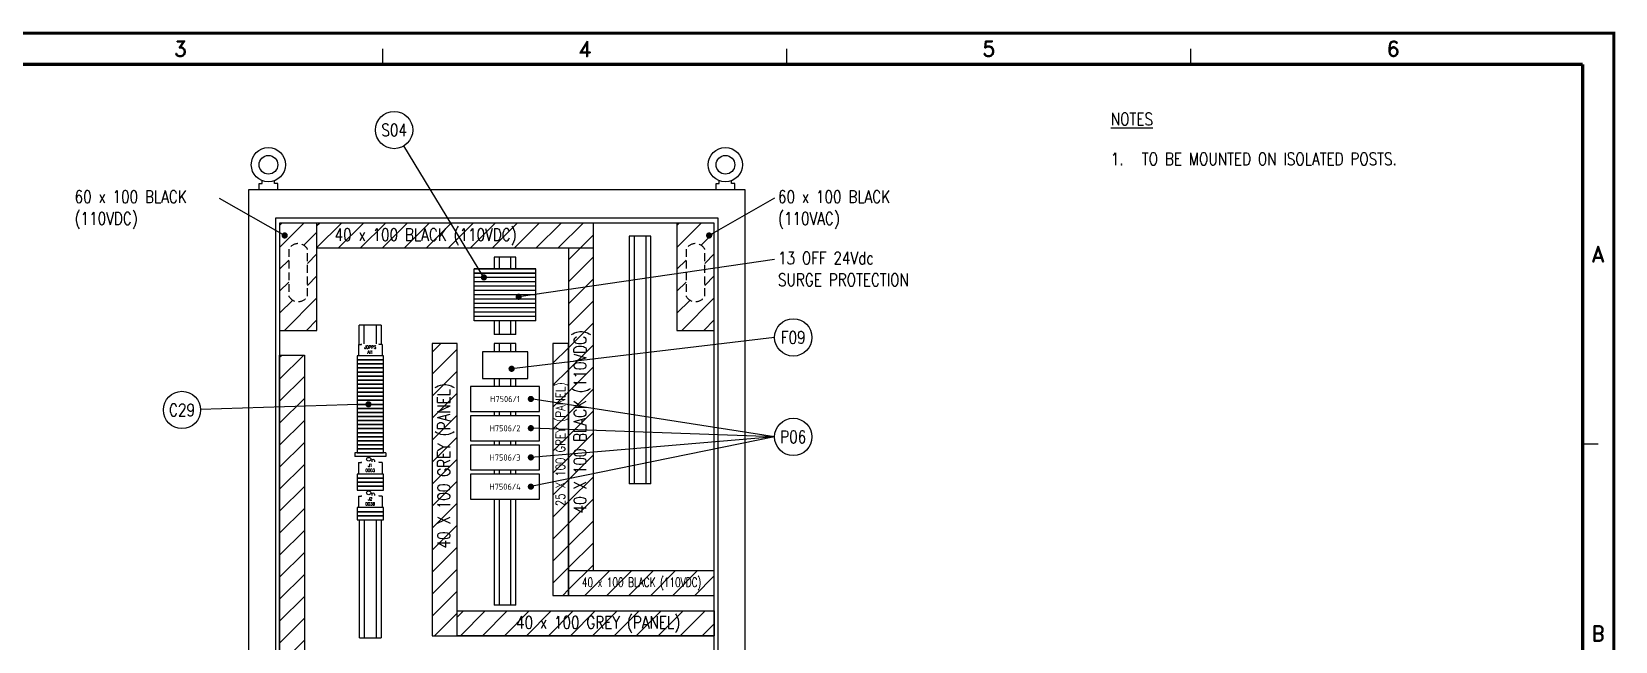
# Model space of a CAD drawing. Extents: x 0 to 4139, y 0 to 2852.
# Drawn here: x 1545 to 4093, y 1872 to 2852 of the extents above; entities that cross this region are included whole.
import ezdxf
from ezdxf.enums import TextEntityAlignment as Align

# ---------------------------------------------------------------- set-up
doc = ezdxf.new("R2010")
doc.units = 0
doc.header["$LTSCALE"] = 10
doc.header["$MEASUREMENT"] = 0
doc.linetypes.add('CONTINU', pattern=[0])
doc.linetypes.add('HIDDEN2', pattern=[0.1875, 0.125, -0.0625])
doc.layers.get('0').update_dxf_attribs({"linetype": 'CONTINUOUS'})
for name, color, linetype in [('01-DRAW', 7, 'CONTINUOUS'), ('01_DRAW', 7, 'CONTINUOUS'), ('03-DIM', 3, 'CONTINUOUS'), ('COL', 2, 'CONTINU'), ('OUTLINE', 7, 'CONTINUOUS'), ('ROW', 2, 'CONTINU'), ('SNA', 2, 'CONTINUOUS'), ('SNA2', 2, 'CONTINUOUS'), ('TEXT', 2, 'CONTINUOUS'), ('UPS', 2, 'CONTINUOUS')]:
    doc.layers.add(name, color=color, linetype=linetype)
doc.styles.add('ISO', font='ISO', dxfattribs={"height": 25})
doc.styles.add('ROMAND', font='ROMAND')
doc.styles.add('ROMANS', font='romans.shx', dxfattribs={"width": 0.8})
doc.styles.add('SYMBOL', font='romans.shx', dxfattribs={"width": 0.8})
pattern_1 = [(45, (-172.727, 0), (-17.67767, 17.67767), [])]
pattern_2 = [(45, (0, 77), (-17.67767, 17.67767), [])]

# ---------------------------------------------------------------- blocks, each defined once
blk = doc.blocks.new('SAKR')
at = {"layer": '01_DRAW'}
blk.add_lwpolyline([(-21, -6.5), (21, -6.5), (21, 0), (-21, 0)], close=True, dxfattribs=at)
blk = doc.blocks.new('SCHT5')
for p, q in [((1, 14.25, 46), (0, 14.25, 46)), ((1, 19.25, 46), (19.5, 19.25, 46)), ((1, 19.25, 46), (1, 14.25, 46)), ((1, -14.25, 46), (0, -14.25, 46)), ((1, -19.25, 46), (1, -14.25, 46)), ((1, -19.25, 46), (19.5, -19.25, 46))]:
    blk.add_line(p, q)
at = {"layer": 'SNA', "style": 'SYMBOL', "width": 0.8}
blk.add_attdef('SNA', text='', height=5, rotation=90, dxfattribs=at).set_placement((5.5, -0.25, 46), align=Align.MIDDLE)
at = {"layer": 'SNA2', "style": 'SYMBOL', "width": 0.8}
blk.add_attdef('SNA2', text='', height=5, rotation=90, dxfattribs=at).set_placement((13.5, -0.25, 46), align=Align.MIDDLE)
blk = doc.blocks.new('TS35RAIL')
for p, q in [((17.5, 0), (-17.5, 0)), ((-17.5, -30), (-17.5, 0)), ((-9.5, -30), (-9.5, 0)), ((9.5, 0), (9.5, -30)), ((17.5, 0), (17.5, -30))]:
    blk.add_line(p, q)
blk = doc.blocks.new('EW35')
for p, q in [((6.5, 6.5, 38), (8.5, 6.5, 38)), ((6.5, 2.5, 38), (8.5, 2.5, 38))]:
    blk.add_line(p, q)
blk.add_arc((6.5, 4.5, 38), 2, 90, 270)
blk.add_ellipse((4.25, -2.5, 38), major_axis=(0, -3.5), ratio=0.8571)
at = {"layer": 'SNA', "style": 'SYMBOL', "width": 0.8}
blk.add_attdef('SNA', text='', height=5, rotation=90, dxfattribs=at).set_placement((4.5, 33.5, 38), align=Align.MIDDLE)
at = {"layer": 'SNA2', "style": 'SYMBOL', "width": 0.8}
blk.add_attdef('SNA2', text='', height=5, rotation=90, dxfattribs=at).set_placement((4.5, 56.5, 38), align=Align.MIDDLE)
blk = doc.blocks.new('SAK2_5')
for p, q in [((25, 0), (-25, 0)), ((-25, 0), (-25, -6)), ((25, 0), (25, -6)), ((25, -6), (-25, -6))]:
    blk.add_line(p, q)
blk = doc.blocks.new('HS-A3-10')
at = {"color": 1}
for p, q in [((2110, 2800), (2110, 2825)), ((2760, 2800), (2760, 2825)), ((3410, 2800), (3410, 2825)), ((4040, 2190), (4065, 2190))]:
    blk.add_line(p, q, dxfattribs=at)
at = {"color": 1, "const_width": 5}
blk.add_lwpolyline([(160, 30), (4090, 30), (4090, 2850), (160, 2850)], close=True, dxfattribs=at)
for points in [[(160, 2800), (4040, 2800)], [(4040, 380), (4040, 2800)]]:
    blk.add_lwpolyline(points, dxfattribs=at)
at = {"color": 2, "style": 'ROMAND'}
for s, p in [('3', (1785, 2825)), ('4', (2435, 2825)), ('5', (3085, 2825)), ('6', (3735, 2825)), ('A', (4065, 2495)), ('B', (4065, 1885))]:
    blk.add_text(s, height=25, dxfattribs=at).set_placement(p, align=Align.MIDDLE)
at = {"layer": 'COL', "style": 'ROMAND', "flags": 9}
for tag, p in [('COL1', (485, 2825)), ('COL2', (1135, 2825)), ('COL3', (1785, 2825)), ('COL4', (2435, 2825)), ('COL5', (3085, 2825)), ('COL6', (3735, 2825))]:
    blk.add_attdef(tag, p, '', height=25, dxfattribs=at)
at = {"layer": 'ROW', "style": 'ROMAND', "flags": 9}
for tag, p in [('ROW1', (4065, 2495)), ('ROW2', (4065, 1885)), ('ROW3', (4065, 1275)), ('ROW4', (4065, 665))]:
    blk.add_attdef(tag, p, '', height=25, dxfattribs=at)
at = {"layer": 'UPS', "color": 3, "style": 'ROMANS', "width": 0.8, "flags": 8}
blk.add_attdef('PROJS->NOMPRO', text='', height=17, rotation=90, dxfattribs=at).set_placement((135, 350), align=Align.MIDDLE_LEFT)
at = {"layer": 'UPS', "style": 'ROMANS', "width": 0.8, "flags": 8}
for tag, height, p in [('PLANOS->VERIF', 25, (2935, 342.5)), ('PLANOS->CANVI1', 25, (1090, 292.5)), ('PLANOS->NCAN1', 25, (1490, 292.5)), ('PLANOS->DCAN1', 25, (2625, 292.5)), ('PLANOS->ORIG', 25, (2935, 292.5)), ('PLANOS->CANVI2', 25, (1090, 242.5)), ('PLANOS->NCAN2', 25, (1490, 242.5)), ('PLANOS->DCAN2', 25, (2625, 242.5)), ('PLANOS->HECHF', 25, (2935, 242.5)), ('PLANOS->CANVI3', 25, (1090, 192.5)), ('PLANOS->NCAN3', 25, (1490, 192.5)), ('PLANOS->DCAN3', 25, (2625, 192.5)), ('PLANOS->HECHD', 25, (2935, 192.5)), ('PLANOS->CANVI4', 25, (1090, 142.5)), ('PLANOS->NCAN4', 25, (1490, 142.5)), ('PLANOS->DCAN4', 25, (2625, 142.5)), ('PLANOS->DATACREA', 25, (2935, 142.5)), ('PLANOS->CANVI5', 25, (1090, 92.5)), ('PLANOS->NCAN5', 25, (1490, 92.5)), ('PLANOS->DCAN5', 25, (2625, 92.5)), ('PLANOS->NR1', 25, (2935, 92.5)), ('PROJS->DESCPRO3', 50, (3455, 55)), ('PLANOS->PLANO', 50, (3785, 55)), ('PLANOS->USER', 50, (4027.5, 55)), ('PLANOS->NR2', 25, (2935, 42.5))]:
    blk.add_attdef(tag, text='', height=height, dxfattribs=at).set_placement(p, align=Align.CENTER)
at = {"layer": 'UPS', "style": 'ROMANS', "width": 3.1263, "flags": 8}
blk.add_attdef('PLANOS->MCAN1', text='', height=25, rotation=0.061173, dxfattribs=at).set_placement((1550, 316.443), (2540, 317.5), align=Align.FIT)
at = {"layer": 'UPS', "style": 'ROMANS', "flags": 8}
for tag, width, p, p2 in [('PLANOS->MCAN2', 3.0574, (1550, 267.5), (2540, 267.5)), ('PLANOS->MCAN3', 3.0574, (1550, 217.5), (2540, 217.5)), ('PLANOS->MCAN4', 3.0462, (1550, 167.5), (2540, 167.5)), ('PLANOS->MCAN5', 3.0574, (1550, 117.5), (2540, 117.5))]:
    blk.add_attdef(tag, text='', height=25, dxfattribs=dict(at, width=width)).set_placement(p, p2, align=Align.FIT)
at = {"layer": 'UPS', "style": 'ROMANS', "width": 0.8, "flags": 8}
blk.add_attdef('PLANOS->DENOM', (3135, 242.5), '', height=25, dxfattribs=at)
at = {"layer": 'UPS', "color": 4, "style": 'ROMANS', "width": 0.8, "flags": 8}
for tag, p in [('PROJS->DESCPRO1', (3030, 192.5)), ('PROJS->DESCPRO2', (3030, 142.5))]:
    blk.add_attdef(tag, p, '', height=25, dxfattribs=at)
at = {"layer": 'UPS', "color": 3, "style": 'ROMANS', "width": 0.8, "flags": 8}
blk.add_attdef('PLANOS->PROTOTIPO', text='', height=17, dxfattribs=at).set_placement((395, 55), align=Align.MIDDLE_LEFT)
at = {"layer": 'UPS', "style": 'ROMANS', "width": 0.8, "flags": 8}
blk.add_attdef('PLANOS->OBS4', text='', height=25, dxfattribs=at).set_placement((1070, 55), align=Align.MIDDLE_LEFT)

msp = doc.modelspace()

# ---------------------------------------------------------------- hatches: boundary and pattern name
at = {"layer": '01-DRAW'}
h = msp.add_hatch(dxfattribs=at)
h.set_pattern_fill('ANSI31', color=3, scale=200, style=0)
h.set_pattern_definition(pattern_1)
h.paths.add_polyline_path([(1944.2, 2544.8), (1944.2, 2529.6), (1950.2, 2526.1, -0.769221), (1954.9, 2524.9, -1.300017), (1950.2, 2526.1), (1944.2, 2529.6), (1944.2, 2372.3), (2004.2, 2372.3), (2004.2, 2544.8)])
edge = h.paths.add_edge_path(flags=16)
edge.add_line((1989, 2427.5), (1989, 2502.8))
edge.add_arc((1974, 2494.8), 17, 28.0725, 151.9275)
edge.add_line((1959, 2502.8), (1959, 2427.5))
edge.add_arc((1974, 2435.5), 17, 208.0725, 331.9275)
h = msp.add_hatch(dxfattribs=at)
h.set_pattern_fill('ANSI31', color=3, scale=200, style=0)
h.set_pattern_definition(pattern_2)
h.paths.add_polyline_path([(2448.9, 2544.8), (2004.2, 2544.8), (2004.2, 2504.8), (2448.9, 2504.8)])
h.paths.add_polyline_path([(2448.9, 1986.4), (2448.9, 2504.8), (2408.9, 2504.8), (2408.9, 1986.4)])
h.paths.add_polyline_path([(2643.2, 1986.4), (2408.9, 1986.4), (2408.9, 1946.4), (2448.9, 1946.4), (2643.2, 1946.4)])
h.paths.add_polyline_path([(2004.7, 2502.8), (2004.7, 2546.7), (2353.3, 2546.7), (2353.3, 2502.8)], flags=9)
h.paths.add_polyline_path([(2450.8, 2050.1), (2407, 2050.1), (2407, 2401), (2450.8, 2401)], flags=9)
h.paths.add_polyline_path([(2411.5, 1949.9), (2411.5, 1982.8), (2641.5, 1982.8), (2641.5, 1949.9)], flags=24)
h = msp.add_hatch(dxfattribs=at)
h.set_pattern_fill('ANSI31', color=3, scale=200, style=0)
h.set_pattern_definition([(45, (466.273, 0), (-17.67767, 17.67767), [])])
h.paths.add_polyline_path([(2583.2, 2544.8), (2583.2, 2529.6), (2589.2, 2526.1, -0.769221), (2593.9, 2524.9, -1), (2588.9, 2524.9, -0.130441), (2589.2, 2526.1), (2583.2, 2529.6), (2583.2, 2372.3), (2643.2, 2372.3), (2643.2, 2544.8)])
edge = h.paths.add_edge_path(flags=16)
edge.add_line((2628, 2427.5), (2628, 2502.8))
edge.add_arc((2613, 2494.8), 17, 28.0725, 151.9275)
edge.add_line((2598, 2502.8), (2598, 2427.5))
edge.add_arc((2613, 2435.5), 17, 208.0725, 331.9275)
h = msp.add_hatch(dxfattribs=at)
h.set_pattern_fill('ANSI31', color=3, scale=200, style=0)
h.set_pattern_definition(pattern_2)
h.paths.add_polyline_path([(2229.7, 1881.5), (2229.7, 2351), (2189.7, 2351), (2189.7, 1881.5)])
h.paths.add_polyline_path([(2232.5, 1994.4), (2232.5, 2315.2), (2186.8, 2315.2), (2186.8, 1994.4)], flags=9)
h = msp.add_hatch(dxfattribs=at)
h.set_pattern_fill('ANSI31', color=3, scale=200, style=0)
h.set_pattern_definition(pattern_2)
h.paths.add_polyline_path([(2408.9, 1946.4), (2408.9, 2351), (2383.9, 2351), (2383.9, 1946.4)])
h.paths.add_polyline_path([(2414, 2069.1), (2414, 2309.6), (2379.7, 2309.6), (2379.7, 2069.1)], flags=9)
h = msp.add_hatch(dxfattribs=at)
h.set_pattern_fill('ANSI31', color=3, scale=200, style=0)
h.set_pattern_definition(pattern_1)
h.paths.add_polyline_path([(1984.2, 2250.4), (1944.2, 2249.2), (1944.2, 964), (1984.2, 955.3), (1984.2, 1830.6)])
h.paths.add_polyline_path([(1984.2, 2332.4), (1944.2, 2332.4), (1944.2, 2249.2), (1984.2, 2250.4)])
h.paths.add_polyline_path([(1984.2, 955.3), (1944.2, 964), (1944.2, 861.5), (1984.2, 860.3)])
h.paths.add_polyline_path([(1984.2, 860.3), (1944.2, 861.5), (1944.2, 795), (1984.2, 795)])
h.paths.add_polyline_path([(1987, 1409.8), (1987, 1717.6), (1941.3, 1717.6), (1941.3, 1409.8)], flags=9)
h = msp.add_hatch(dxfattribs=at)
h.set_pattern_fill('ANSI31', color=3, scale=200, style=0)
h.paths.add_polyline_path([(2229.7, 1921.5), (2643.2, 1921.5), (2643.2, 1881.5), (2229.7, 1881.5)])
h.paths.add_polyline_path([(2297.2, 1878.7), (2615.7, 1878.7), (2615.7, 1924.4), (2297.2, 1924.4)], flags=9)

# ---------------------------------------------------------------- linework, layer by layer
at = {"color": 7, "lineweight": 0}
msp.add_line((2213.7, 2544.8), (2133.7, 2544.8), dxfattribs=at)
for p, q in [((2506.5, 2523.9, 46), (2506.5, 2125.4, 46)), ((2541.5, 2523.9, 46), (2506.5, 2523.9, 46)), ((2514.5, 2523.9, 46), (2514.5, 2125.4, 46)), ((2533.5, 2125.4, 46), (2533.5, 2523.9, 46)), ((2541.5, 2125.4, 46), (2541.5, 2523.9, 46)), ((2643.2, 648.8), (2643.2, 2544.8)), ((2004.2, 2504.8), (2448.9, 2504.8)), ((2257.3, 2471.5, 102), (2356.3, 2471.5, 102)), ((2257.3, 2471.5), (2356.3, 2471.5)), ((2324.3, 2490.1), (2289.3, 2490.1)), ((2289.3, 2490.1), (2289.3, 2471.5)), ((2297.3, 2490.1), (2297.3, 2471.5)), ((2316.3, 2471.5), (2316.3, 2490.1)), ((2324.3, 2471.5), (2324.3, 2490.1)), ((2356.3, 2464.5, 102), (2257.3, 2464.5, 102)), ((2257.3, 2464.5), (2356.3, 2464.5)), ((2356.3, 2457.5, 102), (2257.3, 2457.5, 102)), ((2356.3, 2450.5, 102), (2257.3, 2450.5, 102)), ((2356.3, 2443.5, 102), (2257.3, 2443.5, 102)), ((2356.3, 2436.5, 102), (2257.3, 2436.5, 102)), ((2356.3, 2429.5, 102), (2257.3, 2429.5, 102)), ((2356.3, 2422.5, 102), (2257.3, 2422.5, 102)), ((2356.3, 2415.5, 102), (2257.3, 2415.5, 102)), ((2356.3, 2408.5, 102), (2257.3, 2408.5, 102)), ((2356.3, 2401.5, 102), (2257.3, 2401.5, 102)), ((2356.3, 2394.5, 102), (2257.3, 2394.5, 102)), ((1944.2, 2372.3), (2004.2, 2372.3)), ((2356.3, 2387.5, 102), (2257.3, 2387.5, 102)), ((2289.3, 2387.5, 102), (2289.3, 2365.9, 102)), ((2297.3, 2387.5, 102), (2297.3, 2365.9, 102)), ((2316.3, 2365.9, 102), (2316.3, 2387.5, 102)), ((2324.3, 2365.9, 102), (2324.3, 2387.5, 102)), ((2583.2, 2372.3), (2643.2, 2372.3)), ((2324.3, 2365.9, 102), (2289.3, 2365.9, 102)), ((2289.3, 2351, 102), (2289.3, 2338, 102)), ((2324.3, 2351, 102), (2289.3, 2351, 102)), ((2297.3, 2351, 102), (2297.3, 2338, 102)), ((2316.3, 2338, 102), (2316.3, 2351, 102)), ((2324.3, 2338, 102), (2324.3, 2351, 102)), ((1944.2, 2332.4), (1944.2, 795)), ((2289.3, 2295, 102), (2289.3, 2282, 102)), ((2297.3, 2295, 102), (2297.3, 2282, 102)), ((2316.3, 2282, 102), (2316.3, 2295, 102)), ((2324.3, 2282, 102), (2324.3, 2295, 102)), ((2289.3, 2242, 102), (2289.3, 2235, 102)), ((2297.3, 2242, 102), (2297.3, 2235, 102)), ((2316.3, 2235, 102), (2316.3, 2242, 102)), ((2324.3, 2235, 102), (2324.3, 2242, 102)), ((2289.3, 2195, 102), (2289.3, 2188, 102)), ((2297.3, 2195, 102), (2297.3, 2188, 102)), ((2316.3, 2188, 102), (2316.3, 2195, 102)), ((2324.3, 2188, 102), (2324.3, 2195, 102)), ((2289.3, 2148, 102), (2289.3, 2141, 102)), ((2297.3, 2148, 102), (2297.3, 2141, 102)), ((2316.3, 2141, 102), (2316.3, 2148, 102)), ((2324.3, 2141, 102), (2324.3, 2148, 102)), ((2541.5, 2125.4, 46), (2506.5, 2125.4, 46)), ((2289.3, 2101, 102), (2289.3, 1930.4)), ((2297.3, 2101, 102), (2297.3, 1930.4)), ((2316.3, 1930.4), (2316.3, 2101, 102)), ((2324.3, 1930.4), (2324.3, 2101, 102)), ((2072.6, 1877.9), (2072.6, 2067.9)), ((2080.6, 1877.9), (2080.6, 2067.9)), ((2099.6, 2067.9), (2099.6, 1877.9)), ((2107.6, 2067.9), (2107.6, 1877.9)), ((2408.9, 1946.4), (2448.9, 1946.4)), ((2324.3, 1930.4), (2289.3, 1930.4)), ((2072.6, 1877.9), (2107.6, 1877.9)), ((2229.7, 1881.5), (2643.2, 1881.5))]:
    msp.add_line(p, q)
at = {"extrusion": (1, 0, 0)}
msp.add_line((2257.3, 2387.5), (2257.3, 2471.5), dxfattribs=at)
at = {"extrusion": (0, 1, 0)}
for p, q in [((2356.3, 2471.5, 102), (2257.3, 2471.5, 102)), ((2356.3, 2471.5), (2257.3, 2471.5)), ((2257.3, 2464.5, 102), (2356.3, 2464.5, 102)), ((2257.3, 2464.5), (2356.3, 2464.5))]:
    msp.add_line(p, q, dxfattribs=at)
at = {"extrusion": (-1, 0, 0)}
msp.add_line((2356.3, 2387.5), (2356.3, 2471.5), dxfattribs=at)
for points in [[(2004.2, 2372.3), (2004.2, 2544.8), (1944.2, 2544.8), (1944.2, 2372.3)], [(2448.9, 1986.4), (2448.9, 2544.8), (2408.9, 2544.8)], [(2643.2, 2372.3), (2643.2, 2544.8), (2583.2, 2544.8), (2583.2, 2372.3)], [(2408.9, 2504.8), (2408.9, 1946.4)]]:
    msp.add_lwpolyline(points)
for points in [[(2229.7, 1881.5), (2229.7, 2351), (2189.7, 2351), (2189.7, 1881.5)], [(2408.9, 1946.4), (2408.9, 2351), (2383.9, 2351), (2383.9, 1946.4)], [(1944.2, 795), (1944.2, 2332.4), (1984.2, 2332.4), (1984.2, 795)], [(2229.7, 1921.5), (2643.2, 1921.5), (2643.2, 1881.5), (2229.7, 1881.5)]]:
    msp.add_lwpolyline(points, close=True)
at = {"elevation": 102}
for points in [[(2362.3, 2242), (2362.3, 2282), (2251.3, 2282), (2251.3, 2242)], [(2362.3, 2195), (2362.3, 2235), (2251.3, 2235), (2251.3, 2195)], [(2362.3, 2148), (2362.3, 2188), (2251.3, 2188), (2251.3, 2148)], [(2362.3, 2101), (2362.3, 2141), (2251.3, 2141), (2251.3, 2101)]]:
    msp.add_lwpolyline(points, close=True, dxfattribs=at)
at = {"layer": '01-DRAW'}
for p, q in [((2408.9, 1986.4), (2643.2, 1986.4)), ((2448.9, 1946.4), (2643.2, 1946.4))]:
    msp.add_line(p, q, dxfattribs=at)
at = {"layer": '01-DRAW', "elevation": 102}
msp.add_lwpolyline([(2270.3, 2338), (2270.3, 2295), (2343.3, 2295), (2343.3, 2338)], close=True, dxfattribs=at)
at = {"layer": '03-DIM', "linetype": 'HIDDEN2', "ltscale": 10}
for p, q in [((1959, 2502.8), (1959, 2427.5)), ((1989, 2427.5), (1989, 2502.8)), ((2598, 2502.8), (2598, 2427.5)), ((2628, 2427.5), (2628, 2502.8))]:
    msp.add_line(p, q, dxfattribs=at)
for centre, start, end in [((1974, 2494.8), 28.0725, 151.9275), ((2613, 2494.8), 28.0725, 151.9275), ((1974, 2435.5), 208.0725, 331.9275), ((2613, 2435.5), 208.0725, 331.9275)]:
    msp.add_arc(centre, 17, start, end, dxfattribs=at)
at = {"layer": 'OUTLINE'}
for p, q in [((1894.2, 2598.5), (1894.2, 495)), ((2693.2, 2598.5), (1894.2, 2598.5)), ((1911.2, 2598.5), (1911.2, 2608.5)), ((1911.2, 2608.5), (1916.2, 2608.5)), ((1916.2, 2608.5), (1916.2, 2613)), ((1936.2, 2608.5), (1936.2, 2613)), ((1941.2, 2608.5), (1936.2, 2608.5)), ((1941.2, 2598.5), (1941.2, 2608.5)), ((2646.2, 2598.5), (2646.2, 2608.5)), ((2646.2, 2608.5), (2651.2, 2608.5)), ((2651.2, 2608.5), (2651.2, 2613)), ((2671.2, 2608.5), (2671.2, 2613)), ((2676.2, 2608.5), (2671.2, 2608.5)), ((2676.2, 2598.5), (2676.2, 2608.5)), ((2693.2, 495), (2693.2, 2598.5)), ((1937.7, 2552.8), (1937.7, 640.8)), ((2649.7, 2552.8), (1937.7, 2552.8)), ((2649.7, 640.8), (2649.7, 2552.8)), ((1944.2, 2544.8), (1944.2, 648.8)), ((2643.2, 2544.8), (1944.2, 2544.8))]:
    msp.add_line(p, q, dxfattribs=at)
for centre, radius in [((1926.2, 2638.6), 27.5), ((1926.2, 2638.6), 15), ((2661.2, 2638.6), 27.5), ((2661.2, 2638.6), 15)]:
    msp.add_circle(centre, radius, dxfattribs=at)
at = {"layer": 'TEXT', "color": 3}
for p, q in [((2272.8, 2457.5, 102), (2144, 2668.8, 11)), ((1847.1, 2585), (1952.4, 2524.9)), ((2740.3, 2585), (2635, 2524.9)), ((2740.3, 2486.4), (2328.7, 2426.3)), ((2740.3, 2361), (2317.3, 2310.6, 102)), ((2087.1, 2253.5), (1817.2, 2245.4)), ((2740.3, 2201.1), (2348.3, 2262.1, 102)), ((2740.3, 2201.1), (2348.3, 2215.1, 102)), ((2740.3, 2201.1), (2348.3, 2168.1, 102)), ((2740.3, 2201.1), (2348.3, 2121.1, 102))]:
    msp.add_line(p, q, dxfattribs=at)
at = {"layer": 'TEXT', "color": 3, "const_width": 5}
for points in [[(1954.9, 2524.9, -1), (1949.9, 2524.9, -1)], [(2632.5, 2524.9, 1), (2637.5, 2524.9, 1)], [(2326.2, 2426.3, 1), (2331.2, 2426.3, 1)], [(2084.6, 2253.5, 1), (2089.6, 2253.5, 1)]]:
    msp.add_lwpolyline(points, format="xyb", close=True, dxfattribs=at)
at = {"layer": 'TEXT', "color": 3, "const_width": 5, "elevation": 102}
for points in [[(2270.3, 2457.5, 1), (2275.3, 2457.5, 1)], [(2314.8, 2310.6, 1), (2319.8, 2310.6, 1)], [(2345.8, 2262.1, 1), (2350.8, 2262.1, 1)], [(2345.8, 2215.1, 1), (2350.8, 2215.1, 1)], [(2345.8, 2168.1, 1), (2350.8, 2168.1, 1)], [(2345.8, 2121.1, 1), (2350.8, 2121.1, 1)]]:
    msp.add_lwpolyline(points, format="xyb", close=True, dxfattribs=at)
at = {"layer": 'TEXT', "color": 3}
for centre in [(2128.4, 2694.4), (2770.3, 2361), (1787.2, 2244.4), (2770.3, 2201.1)]:
    msp.add_circle(centre, 30, dxfattribs=at)

# ---------------------------------------------------------------- block references
for name, p in [('HS-A3-10', (0, 0)), ('TS35RAIL', (2089.9, 2380.9, 46)), ('SAKR', (2090.1, 2331.4)), ('SAKR', (2090.1, 2324.9)), ('SAKR', (2090.1, 2318.4)), ('SAKR', (2090.1, 2311.9)), ('SAKR', (2090.1, 2305.4)), ('SAKR', (2090.1, 2298.9)), ('SAKR', (2090.1, 2292.4)), ('SAKR', (2090.1, 2285.9)), ('SAKR', (2090.1, 2279.4)), ('SAKR', (2090.1, 2272.9)), ('SAKR', (2090.1, 2266.4)), ('SAKR', (2090.1, 2259.9)), ('SAKR', (2090.1, 2253.4)), ('SAKR', (2090.1, 2246.9)), ('SAKR', (2090.1, 2240.4)), ('SAKR', (2090.1, 2233.9)), ('SAKR', (2090.1, 2227.4)), ('SAKR', (2090.1, 2220.9)), ('SAKR', (2090.1, 2214.4)), ('SAKR', (2090.1, 2207.9)), ('SAKR', (2090.1, 2201.4)), ('SAKR', (2090.1, 2194.9)), ('SAK2_5', (2090.1, 2175.4)), ('SAKR', (2090.1, 2188.4)), ('SAKR', (2090.1, 2181.9)), ('SAKR', (2090.1, 2141.4)), ('SAKR', (2090.1, 2134.9)), ('SAKR', (2090.1, 2128.4)), ('SAKR', (2090.1, 2121.9)), ('SAKR', (2090.1, 2087.4)), ('SAKR', (2090.1, 2080.9)), ('SAKR', (2090.1, 2074.4))]:
    msp.add_blockref(name, p)
at = {"rotation": 270}
for p, values in [((2090.1, 2350.9), {'SNA': 'JOPPS', 'SNA2': 'AI1'}), ((2090.1, 2160.9), {'SNA': 'J1', 'SNA2': '0003'}), ((2090.1, 2106.9), {'SNA': 'J2', 'SNA2': '0038'})]:
    msp.add_blockref('SCHT5', p, dxfattribs=at).add_auto_attribs(values)
for p in [(2090.1, 2169.4), (2090.1, 2115.4)]:
    msp.add_blockref('EW35', p, dxfattribs=at)

# ---------------------------------------------------------------- texts
at = {"color": 3, "style": 'ISO'}
for s, p in [('H7506/1', (2306.8, 2262, 102)), ('H7506/2', (2306.8, 2215, 102)), ('H7506/3', (2306.8, 2168, 102)), ('H7506/4', (2306.8, 2121, 102))]:
    msp.add_text(s, height=10, dxfattribs=at).set_placement(p, align=Align.MIDDLE)
at = {"layer": 'TEXT', "style": 'ROMANS'}
for s, height, width, p in [('S04', 20, 0.8, (2128.4, 2694.4)), ('40 x 100 BLACK (110VDC)', 20, 0.8, (2179, 2524.8)), ('F09', 20, 0.8, (2770.3, 2361)), ('C29', 20, 0.8, (1787.2, 2244.4)), ('P06', 20, 0.8, (2770.3, 2201.1)), ('40 x 100 BLACK (110VDC)', 15, 0.7, (2526.5, 1966.4)), ('40 x 100 GREY (PANEL)', 20, 0.8, (2456.4, 1901.5))]:
    msp.add_text(s, height=height, dxfattribs=dict(at, width=width)).set_placement(p, align=Align.MIDDLE)
at = {"layer": 'TEXT', "style": 'ROMANS', "width": 0.8}
for s, p in [('%%UNOTES', (3281, 2712)), ('1.', (3281, 2648)), ('TO BE MOUNTED ON ISOLATED POSTS.', (3331, 2648))]:
    msp.add_text(s, height=20, dxfattribs=at).set_placement(p, align=Align.MIDDLE_LEFT)
for s, p in [('60 x 100 BLACK', (1614.5, 2577.2)), ('60 x 100 BLACK', (2745.8, 2577.2)), ('(110VDC)', (1614.5, 2542.2)), ('(110VAC)', (2745.8, 2542.2)), ('13 OFF 24Vdc', (2745.8, 2478.6)), ('SURGE PROTECTION', (2745.8, 2443.6))]:
    msp.add_text(s, height=20, dxfattribs=at).set_placement(p)
for s, height, p in [('40 X 100 BLACK (110VDC)', 20, (2428.9, 2225.6)), ('40 X 100 GREY (PANEL)', 20, (2209.7, 2154.8, 204)), ('25 X 100 GREY (PANEL)', 15, (2396.9, 2189.4, 204))]:
    msp.add_text(s, height=height, rotation=90, dxfattribs=at).set_placement(p, align=Align.MIDDLE)

doc.saveas('drawing.dxf')
